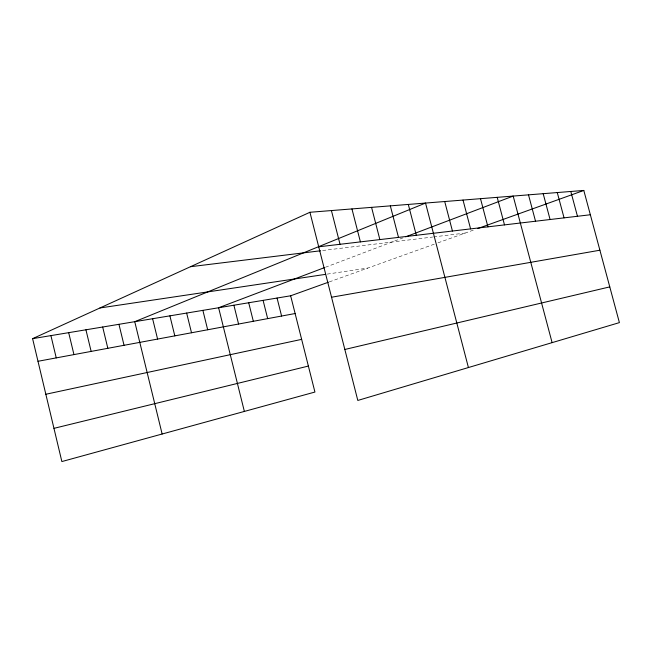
<?xml version="1.0" encoding="UTF-8"?>
<svg xmlns="http://www.w3.org/2000/svg" width="652" height="652" viewBox="0 0 652 652"><rect width="100%" height="100%" fill="white"/><g stroke="black" fill="none" stroke-linecap="round" stroke-linejoin="round"><path stroke-width="0.49" stroke-dasharray="3.26 2.44" d="M325.47 267.247L402.944 237.874M329.284 281.908L435.234 243.832M438.005 242.837L473.874 229.944M327.231 274.101L367.834 268.053M322.61 250.515L432.667 237.035M433.645 236.912L465.275 233.041"/><path stroke-width="0.98" d="M328.363 282.234L290.645 295.788L314.932 392.048L61.867 461.559L32.6 338.657L309.928 212.275L583.801 190.441L619.4 322.618L357.809 400.45L309.928 212.275M324.574 267.589L218.616 307.752L244.37 411.436M405.674 236.839L513.189 196.073L552.105 342.634M477.704 228.575L583.801 190.441M53.953 428.348L308.38 366.065M344.843 349.472L609.775 286.888M45.836 394.256L301.64 339.366M37.987 361.281L295.12 313.53M331.55 297.23L599.897 250.213M32.6 338.657L290.645 295.788M99.935 307.972L325.283 274.394M190.482 266.709L320.597 250.767M318.714 246.806L590.353 214.761M570.802 191.476L577.46 216.277M557.273 192.56L564.053 217.858M543.189 193.677L550.084 219.512M528.503 194.85L535.528 221.224M497.207 197.344L504.493 224.891M480.5 198.681L487.924 226.839M463.018 200.066L470.589 228.885M444.721 201.525L452.439 231.028M468.421 367.541L425.536 203.057L134.752 321.689L162.136 434.02M408.307 204.435L416.318 235.29M390.328 205.861L398.494 237.393M371.567 207.36L379.871 239.594M351.95 208.925L360.409 241.884M331.42 210.555L340.042 244.288M277.067 298.045L281.591 316.041M263.09 300.368L267.67 318.624M248.705 302.756L253.335 321.289M233.889 305.217L238.575 324.028M202.878 310.368L207.678 329.765M186.651 313.066L191.509 332.764M169.903 315.853L174.817 335.87M152.609 318.722L157.588 339.064M118.949 324.313L124.043 345.299M102.682 327.019L107.833 348.307M85.934 329.798L91.141 351.404M68.688 332.667L73.953 354.598M50.921 335.617L56.243 357.891"/></g></svg>
